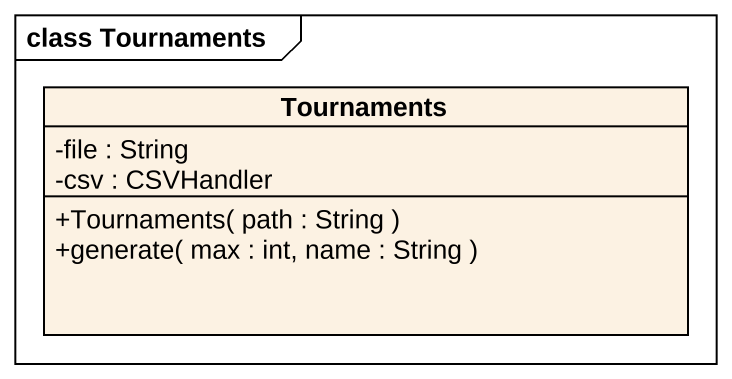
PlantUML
@startuml
mainframe class Tournaments
hide circle
hide empty members
skinparam classAttributeIconSize 0
class Tournaments {
  -file : String
  -csv : CSVHandler
  +Tournaments( path : String )
  +generate( max : int, name : String )
}
@enduml
